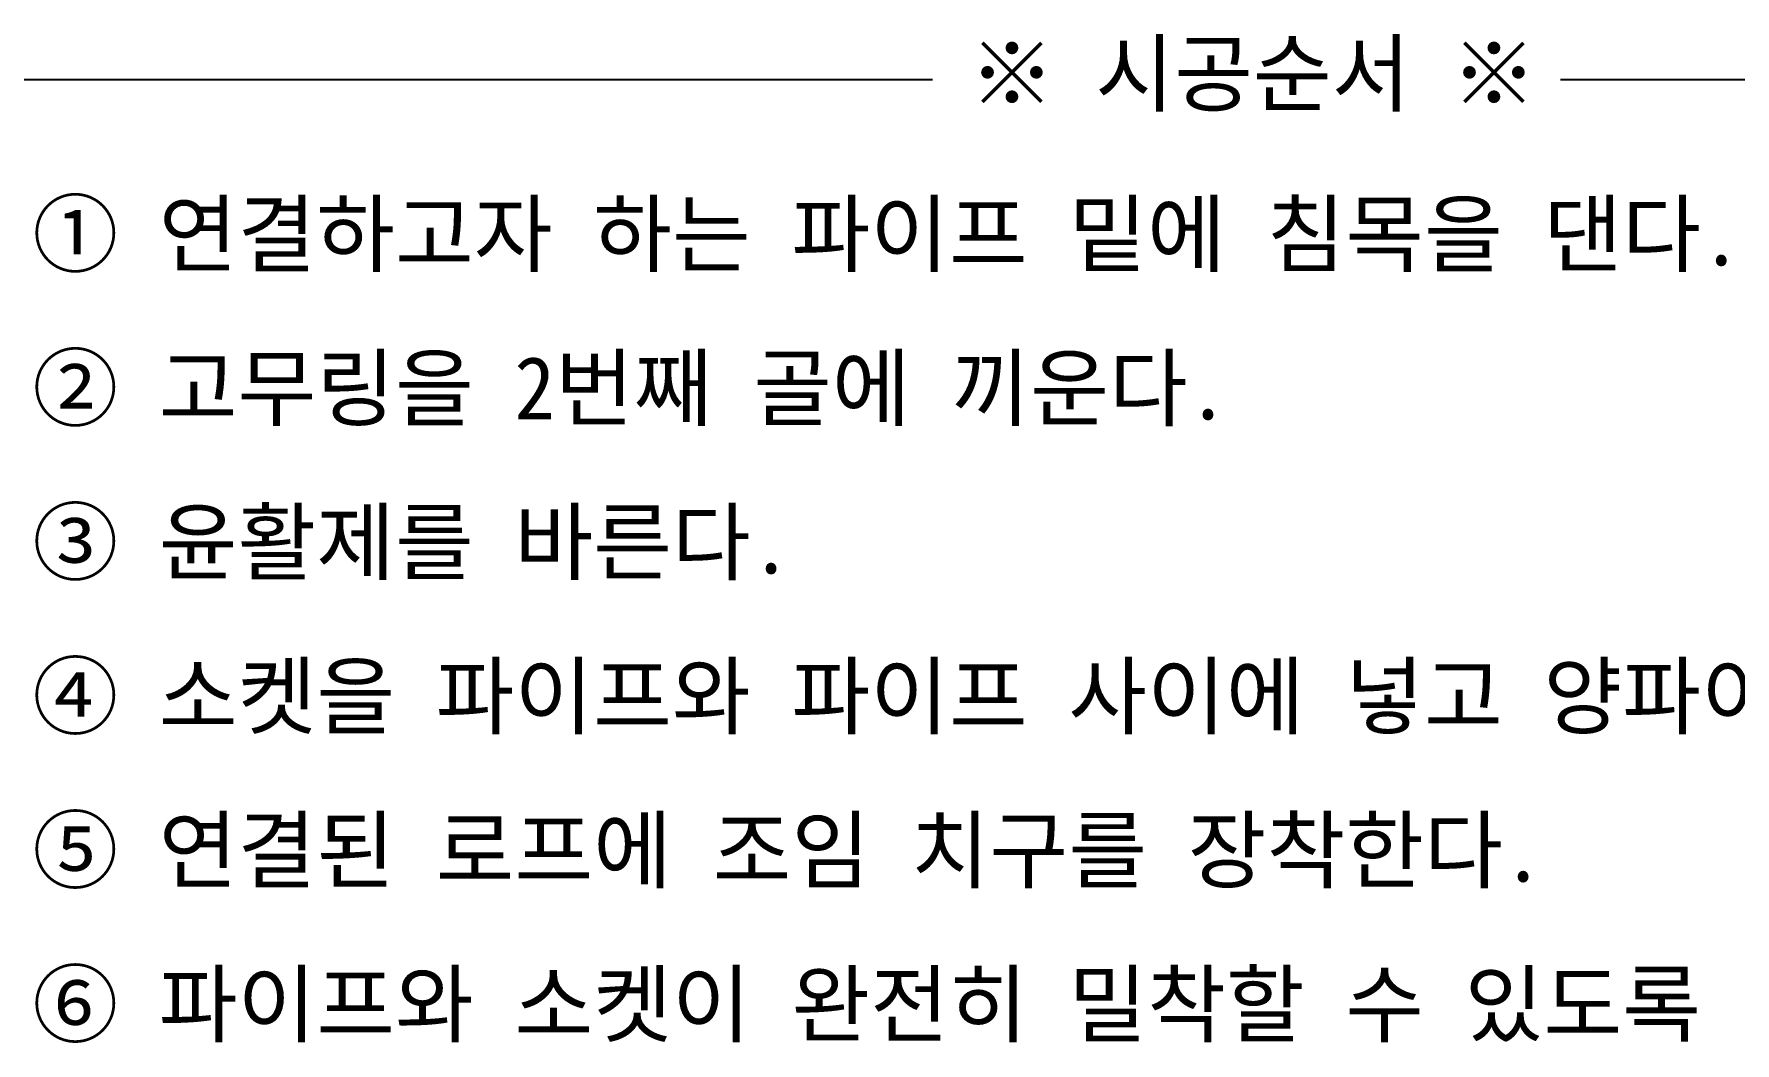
# Model space of a CAD drawing. Header units: inches. Extents: x 15 to 329, y 6 to 106.
# Drawn here: x 275.06 to 291.32, y 26.17 to 35.81 of the extents above; entities that cross this region are included whole.
import ezdxf

# ---------------------------------------------------------------- set-up
doc = ezdxf.new("R2010")
doc.units = ezdxf.units.IN
doc.header["$MEASUREMENT"] = 0
doc.layers.add('FORM', color=7, linetype='Continuous')
doc.layers.add('TEXT', color=3, linetype='Continuous')
doc.styles.add('돋움', font='DotumChe.TTF')

msp = doc.modelspace()

# ---------------------------------------------------------------- linework, layer by layer
at = {"layer": 'FORM'}
for p, q in [((283.6491903225341, 35.37620323682511), (273.7011272505596, 35.37620323682511)), ((301.0465541765984, 35.37620323682511), (289.6510315642564, 35.37620323682511))]:
    msp.add_line(p, q, dxfattribs=at)

# ---------------------------------------------------------------- texts
at = {"layer": 'TEXT', "style": '돋움'}
for s, p in [('※ 시공순서 ※', (284.000696265475, 35.13708353335325)), ('① 연결하고자 하는 파이프 밑에 침목을 댄다.', (275.0496873710241, 33.60365909541186)), ('② 고무링을 2번째 골에 끼운다.', (275.0496771142568, 32.13195000166111)), ('③ 윤활제를 바른다.', (275.0496719858732, 30.66024091863919)), ('④ 소켓을 파이프와 파이프 사이에 넣고 양파이프를 로프로 연결한다.', (275.0496668574895, 29.18853182488844)), ('⑤ 연결된 로프에 조임 치구를 장착한다.', (275.0496617291059, 27.71682274454874)), ('⑥ 파이프와 소켓이 완전히 밀착할 수 있도록 치구로서 조인다.', (275.0496566060867, 26.24511365079798))]:
    msp.add_text(s, height=0.6, dxfattribs=at).set_placement(p)

doc.saveas('drawing.dxf')
